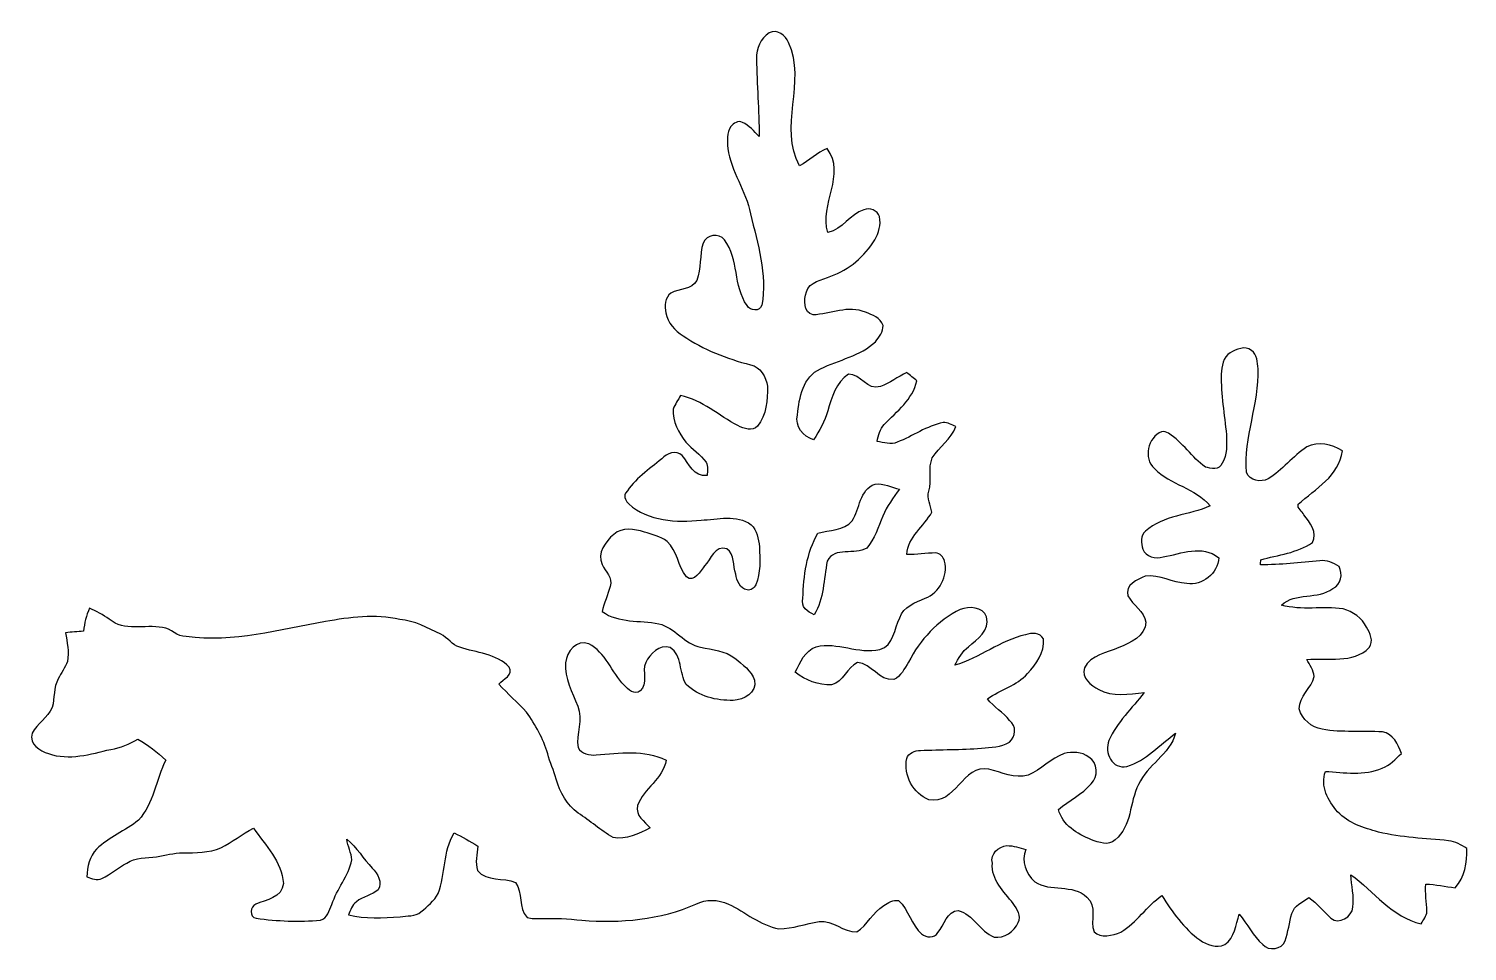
# Model space of a CAD drawing. Header units: centimetres. Extents: x -15.7 to 15.9, y -10 to 10.2.
import ezdxf

# ---------------------------------------------------------------- set-up
doc = ezdxf.new("R2010")
doc.units = ezdxf.units.CM
doc.header["$MEASUREMENT"] = 0
doc.layers.add('Layer 1', color=7, linetype='Continuous')

msp = doc.modelspace()

# ---------------------------------------------------------------- linework, layer by layer
at = {"layer": 'Layer 1', "color": 8}
for points, knots in [([(0.5461, 10.14377), (0.72002, 10.23514), (0.91017, 10.09368), (0.96873, 9.9314), (0.96873, 9.9314), (1.38007, 9.07486), (0.74542, 8.06203), (1.21603, 7.22312), (1.21603, 7.22312), (1.42311, 7.34236), (1.59844, 7.51311), (1.82139, 7.60518), (1.82139, 7.60518), (2.25319, 7.03615), (1.6383, 6.36834), (1.83727, 5.75945), (1.83727, 5.75945), (2.159, 5.83212), (2.32128, 6.16267), (2.62855, 6.25828), (2.62855, 6.25828), (2.75696, 6.32037), (2.93017, 6.2417), (2.97004, 6.10729), (2.97004, 6.10729), (3.01307, 5.93055), (2.94887, 5.7531), (2.8702, 5.59753), (2.8702, 5.59753), (2.63878, 5.24051), (2.30787, 4.93466), (1.89865, 4.79884), (1.89865, 4.79884), (1.71379, 4.71346), (1.43016, 4.68489), (1.3656, 4.45276), (1.3656, 4.45276), (1.30739, 4.28343), (1.29505, 4.00438), (1.51165, 3.94864), (1.51165, 3.94864), (1.89018, 3.96522), (2.28988, 4.16842), (2.66241, 4.00826), (2.66241, 4.00826), (2.80846, 3.94723), (2.99932, 3.88691), (3.04871, 3.71792), (3.04871, 3.71792), (3.05611, 3.5814), (2.95769, 3.46604), (2.88396, 3.36021), (2.88396, 3.36021), (2.55094, 3.04236), (2.07716, 2.96616), (1.67781, 2.76366), (1.67781, 2.76366), (1.28729, 2.60315), (1.20756, 2.12302), (1.16664, 1.75331), (1.16664, 1.75331), (1.11231, 1.49401), (1.29011, 1.28658), (1.52224, 1.20403), (1.52224, 1.20403), (1.65029, 1.40229), (1.76847, 1.60973), (1.83268, 1.83833), (1.83268, 1.83833), (1.91946, 2.13395), (2.01542, 2.4705), (2.29023, 2.64936), (2.29023, 2.64936), (2.56011, 2.65571), (2.69875, 2.27824), (2.99085, 2.37314), (2.99085, 2.37314), (3.19617, 2.44863), (3.37079, 2.58974), (3.56905, 2.68182), (3.56905, 2.68182), (3.62444, 2.63666), (3.73556, 2.54635), (3.79095, 2.50119), (3.79095, 2.50119), (3.70029, 2.08774), (3.35209, 1.83198), (3.07587, 1.54411), (3.07587, 1.54411), (2.97392, 1.44498), (2.95028, 1.29963), (2.91818, 1.16699), (2.91818, 1.16699), (3.06388, 1.14723), (3.22016, 1.09044), (3.36232, 1.15253), (3.36232, 1.15253), (3.7017, 1.28834), (4.0072, 1.50777), (4.3688, 1.58715), (4.3688, 1.58715), (4.46864, 1.58962), (4.55577, 1.52929), (4.64679, 1.49543), (4.64679, 1.49543), (4.53954, 1.22132), (4.28625, 1.05163), (4.13068, 0.81104), (4.13068, 0.81104), (4.03296, 0.57961), (4.12362, 0.31679), (4.05447, 0.07726), (4.05447, 0.07726), (4.00403, -0.07867), (4.09222, -0.23248), (4.1215, -0.38171), (4.1215, -0.38171), (3.95534, -0.70273), (3.58387, -0.92251), (3.57364, -1.3141), (3.57364, -1.3141), (3.78425, -1.31868), (3.99274, -1.2827), (4.20299, -1.28164), (4.20299, -1.28164), (4.2993, -1.28517), (4.37444, -1.37089), (4.39914, -1.45909), (4.39914, -1.45909), (4.48028, -1.78717), (4.28837, -2.15688), (3.97228, -2.27648), (3.97228, -2.27648), (3.75849, -2.36996), (3.49356, -2.45604), (3.41771, -2.70334), (3.41771, -2.70334), (3.29283, -2.94499), (3.28471, -3.3147), (2.9785, -3.40289), (2.9785, -3.40289), (2.50825, -3.50379), (2.04576, -3.22933), (1.57621, -3.33975), (1.57621, -3.33975), (1.33315, -3.43288), (1.22661, -3.683), (1.12113, -3.90102), (1.12113, -3.90102), (1.34514, -4.0834), (1.62842, -4.18853), (1.91946, -4.17618), (1.91946, -4.17618), (2.18123, -4.11656), (2.25354, -3.78495), (2.49061, -3.689), (2.49061, -3.689), (2.79859, -3.70523), (2.95734, -4.10034), (3.28295, -4.05836), (3.28295, -4.05836), (3.4477, -3.99521), (3.51649, -3.81635), (3.60856, -3.67947), (3.60856, -3.67947), (3.85974, -3.19264), (4.2478, -2.76401), (4.74521, -2.52271), (4.74521, -2.52271), (4.93959, -2.44581), (5.23663, -2.46204), (5.32236, -2.68711), (5.32236, -2.68711), (5.40597, -2.97603), (5.11704, -3.17923), (4.9276, -3.3401), (4.9276, -3.3401), (4.78966, -3.44417), (4.70464, -3.59798), (4.62668, -3.74932), (4.62668, -3.74932), (5.16925, -3.58458), (5.62434, -3.2064), (6.17996, -3.07693), (6.17996, -3.07693), (6.31366, -3.03248), (6.49817, -3.02507), (6.57119, -3.17041), (6.57119, -3.17041), (6.60682, -3.46745), (6.40821, -3.72181), (6.22159, -3.92818), (6.22159, -3.92818), (5.99017, -4.20053), (5.62751, -4.28272), (5.34352, -4.48204), (5.34352, -4.48204), (5.47864, -4.66866), (5.68889, -4.78226), (5.83001, -4.96429), (5.83001, -4.96429), (5.9884, -5.07647), (5.96018, -5.32236), (5.82471, -5.43631), (5.82471, -5.43631), (5.63986, -5.54602), (5.41761, -5.55166), (5.21018, -5.57177), (5.21018, -5.57177), (4.76391, -5.60176), (4.31659, -5.60141), (3.87033, -5.61869), (3.87033, -5.61869), (3.7525, -5.62645), (3.60292, -5.66491), (3.57187, -5.79755), (3.57187, -5.79755), (3.48756, -6.15421), (3.71369, -6.5726), (4.05553, -6.70278), (4.05553, -6.70278), (4.63762, -6.82978), (4.79496, -5.92208), (5.37281, -6.02968), (5.37281, -6.02968), (5.65326, -6.09635), (5.9369, -6.24593), (6.23394, -6.16232), (6.23394, -6.16232), (6.52251, -6.04767), (6.73135, -5.79049), (7.02804, -5.6896), (7.02804, -5.6896), (7.20584, -5.64586), (7.41821, -5.64197), (7.56602, -5.76862), (7.56602, -5.76862), (7.77452, -5.88292), (7.78298, -6.19654), (7.62317, -6.35353), (7.62317, -6.35353), (7.41927, -6.58424), (7.13458, -6.7183), (6.90069, -6.91409), (6.90069, -6.91409), (6.98782, -7.26087), (7.31626, -7.45384), (7.62423, -7.5819), (7.62423, -7.5819), (7.79074, -7.63199), (8.00135, -7.73218), (8.14529, -7.58225), (8.14529, -7.58225), (8.52135, -7.28486), (8.45397, -6.75746), (8.66211, -6.36693), (8.66211, -6.36693), (8.84837, -5.92949), (9.35179, -5.71676), (9.47349, -5.24122), (9.47349, -5.24122), (9.12424, -5.48958), (8.83144, -5.84694), (8.40564, -5.96865), (8.40564, -5.96865), (8.08284, -6.04767), (7.90328, -5.66279), (8.01088, -5.40138), (8.01088, -5.40138), (8.18162, -4.99392), (8.52346, -4.69477), (8.78346, -4.34587), (8.78346, -4.34587), (8.45326, -4.37656), (8.08743, -4.45417), (7.78651, -4.27743), (7.78651, -4.27743), (7.61259, -4.19029), (7.40586, -4.02908), (7.47113, -3.80294), (7.47113, -3.80294), (7.61788, -3.52072), (7.96396, -3.4731), (8.22748, -3.35986), (8.22748, -3.35986), (8.4769, -3.25438), (8.80639, -3.11573), (8.82332, -2.80388), (8.82332, -2.80388), (8.78911, -2.56152), (8.53405, -2.4324), (8.42892, -2.22462), (8.42892, -2.22462), (8.35554, -1.98049), (8.63706, -1.86267), (8.80886, -1.78929), (8.80886, -1.78929), (9.12777, -1.74378), (9.40717, -1.94486), (9.72114, -1.95121), (9.72114, -1.95121), (10.05911, -2.01224), (10.40624, -1.72861), (10.42317, -1.3843), (10.42317, -1.3843), (10.05664, -1.08973), (9.60191, -1.29822), (9.20221, -1.36843), (9.20221, -1.36843), (9.03746, -1.4224), (8.81803, -1.36843), (8.75383, -1.19415), (8.75383, -1.19415), (8.71749, -1.06962), (8.70162, -0.89817), (8.81098, -0.80328), (8.81098, -0.80328), (9.2075, -0.44768), (9.76947, -0.45685), (10.2362, -0.24836), (10.2362, -0.24836), (9.91341, 0.15064), (9.35496, 0.20849), (9.00853, 0.5775), (9.00853, 0.5775), (8.75912, 0.79939), (8.86707, 1.25942), (9.16517, 1.38359), (9.16517, 1.38359), (9.21879, 1.40194), (9.27312, 1.37301), (9.32004, 1.34832), (9.32004, 1.34832), (9.63401, 1.15076), (9.82839, 0.81668), (10.13107, 0.60643), (10.13107, 0.60643), (10.24608, 0.57432), (10.4461, 0.52987), (10.49443, 0.68897), (10.49443, 0.68897), (10.62073, 0.87383), (10.59568, 1.10631), (10.59286, 1.31763), (10.59286, 1.31763), (10.54664, 1.75895), (10.46762, 2.19957), (10.47962, 2.64442), (10.47962, 2.64442), (10.48491, 2.81411), (10.51736, 3.01907), (10.67506, 3.1175), (10.67506, 3.1175), (10.80805, 3.1944), (11.00067, 3.28119), (11.14002, 3.16759), (11.14002, 3.16759), (11.26878, 3.08046), (11.27196, 2.90618), (11.28995, 2.76684), (11.28995, 2.76684), (11.31641, 1.99461), (10.9661, 1.25942), (11.03559, 0.48648), (11.03559, 0.48648), (11.10051, 0.29986), (11.34569, 0.26282), (11.50585, 0.34784), (11.50585, 0.34784), (11.82335, 0.53834), (12.05018, 0.84455), (12.35675, 1.04951), (12.35675, 1.04951), (12.60687, 1.18498), (12.90884, 1.10278), (13.13815, 0.96449), (13.13815, 0.96449), (13.0743, 0.4064), (12.54054, 0.13194), (12.17013, -0.21061), (12.17013, -0.21061), (12.13485, -0.30515), (12.26891, -0.36618), (12.29184, -0.44274), (12.29184, -0.44274), (12.41637, -0.6029), (12.60898, -0.84596), (12.47916, -1.04916), (12.47916, -1.04916), (12.14896, -1.28693), (11.72492, -1.31868), (11.34569, -1.43298), (11.34569, -1.43298), (11.34427, -1.46015), (11.3411, -1.51447), (11.33969, -1.54164), (11.33969, -1.54164), (11.77572, -1.53882), (12.20999, -1.4986), (12.6432, -1.45062), (12.6432, -1.45062), (12.79384, -1.43157), (12.94165, -1.49366), (13.06548, -1.57586), (13.06548, -1.57586), (13.14873, -1.74519), (13.11769, -1.97979), (12.92931, -2.06375), (12.92931, -2.06375), (12.60122, -2.31034), (12.10416, -2.13713), (11.80218, -2.42641), (11.80218, -2.42641), (12.23998, -2.55094), (12.70776, -2.44404), (13.15473, -2.50896), (13.15473, -2.50896), (13.37098, -2.56681), (13.56819, -2.70863), (13.6712, -2.91006), (13.6712, -2.91006), (13.74528, -3.03706), (13.83065, -3.22333), (13.73082, -3.35915), (13.73082, -3.35915), (13.37134, -3.72075), (12.81148, -3.57717), (12.35816, -3.62162), (12.35816, -3.62162), (12.41989, -3.74227), (12.51197, -3.85727), (12.52079, -3.99732), (12.52079, -3.99732), (12.45976, -4.25379), (12.18741, -4.42666), (12.19235, -4.70359), (12.19235, -4.70359), (12.24986, -4.94383), (12.46187, -5.10681), (12.69647, -5.15338), (12.69647, -5.15338), (13.13251, -5.23663), (13.57947, -5.17701), (14.01939, -5.21264), (14.01939, -5.21264), (14.2554, -5.24475), (14.3637, -5.49204), (14.43531, -5.68889), (14.43531, -5.68889), (14.30443, -5.80708), (14.18308, -5.94536), (14.0148, -6.01063), (14.0148, -6.01063), (13.61863, -6.17044), (13.18013, -6.11258), (12.76667, -6.07871), (12.76667, -6.07871), (12.65026, -6.40186), (12.82453, -6.72783), (13.03408, -6.96842), (13.03408, -6.96842), (13.27079, -7.21889), (13.60876, -7.3212), (13.92978, -7.41186), (13.92978, -7.41186), (14.43496, -7.53604), (14.95672, -7.54909), (15.47177, -7.60271), (15.47177, -7.60271), (15.62065, -7.61682), (15.75047, -7.6962), (15.87429, -7.77416), (15.87429, -7.77416), (15.88135, -8.07826), (15.8309, -8.40493), (15.615, -8.63459), (15.615, -8.63459), (15.39981, -8.61236), (15.18814, -8.56298), (14.97259, -8.55486), (14.97259, -8.55486), (14.95178, -8.75524), (14.98776, -8.95491), (14.99623, -9.15458), (14.99623, -9.15458), (14.98917, -9.25759), (14.91756, -9.3405), (14.87064, -9.42834), (14.87064, -9.42834), (14.23352, -9.28299), (13.82889, -8.71467), (13.32406, -8.34919), (13.32406, -8.34919), (13.33535, -8.58696), (13.40309, -8.82509), (13.37169, -9.06321), (13.37169, -9.06321), (13.35193, -9.27206), (13.06124, -9.45903), (12.88874, -9.30134), (12.88874, -9.30134), (12.71587, -9.16199), (12.58429, -8.97749), (12.40084, -8.84978), (12.40084, -8.84978), (12.26749, -8.95491), (12.07911, -9.02582), (12.02937, -9.20221), (12.02937, -9.20221), (11.96869, -9.39906), (11.95176, -9.6072), (11.88191, -9.80228), (11.88191, -9.80228), (11.81241, -9.99278), (11.52066, -10.03053), (11.38908, -9.88342), (11.38908, -9.88342), (11.17565, -9.69504), (11.05147, -9.43187), (10.87332, -9.2142), (10.87332, -9.2142), (10.79747, -9.44809), (10.77136, -9.73138), (10.55405, -9.88307), (10.55405, -9.88307), (10.37237, -9.97091), (10.16106, -9.89083), (10.00866, -9.78253), (10.00866, -9.78253), (9.65341, -9.53206), (9.40188, -9.17011), (9.17504, -8.80639), (9.17504, -8.80639), (8.83955, -9.03746), (8.62365, -9.40576), (8.27017, -9.61143), (8.27017, -9.61143), (8.09237, -9.68304), (7.83061, -9.7536), (7.68385, -9.60226), (7.68385, -9.60226), (7.58543, -9.35461), (7.76534, -9.04099), (7.52616, -8.84308), (7.52616, -8.84308), (7.21536, -8.53899), (6.72465, -8.73619), (6.3821, -8.50547), (6.3821, -8.50547), (6.18737, -8.32873), (6.07236, -8.04933), (6.18843, -7.7978), (6.18843, -7.7978), (6.05331, -7.75088), (5.9122, -7.71243), (5.76827, -7.70925), (5.76827, -7.70925), (5.58377, -7.73148), (5.39679, -7.88811), (5.45147, -8.09696), (5.45147, -8.09696), (5.41549, -8.46102), (5.70583, -8.71961), (5.9055, -8.98349), (5.9055, -8.98349), (5.99193, -9.09955), (6.09106, -9.25618), (6.01804, -9.40294), (6.01804, -9.40294), (5.92384, -9.59873), (5.71571, -9.75783), (5.48675, -9.71973), (5.48675, -9.71973), (5.1756, -9.60332), (5.03167, -9.21597), (4.70217, -9.138), (4.70217, -9.138), (4.445, -9.13871), (4.40055, -9.46644), (4.25379, -9.61919), (4.25379, -9.61919), (4.17407, -9.74372), (4.00191, -9.73667), (3.89608, -9.65094), (3.89608, -9.65094), (3.66395, -9.45515), (3.61632, -9.11789), (3.39161, -8.91822), (3.39161, -8.91822), (3.27201, -8.89141), (3.15877, -8.96549), (3.06423, -9.02864), (3.06423, -9.02864), (2.82716, -9.17751), (2.70581, -9.45092), (2.47509, -9.60543), (2.47509, -9.60543), (2.17417, -9.62131), (1.9491, -9.33979), (1.64218, -9.3786), (1.64218, -9.3786), (1.34691, -9.42022), (1.06221, -9.5377), (0.76165, -9.53911), (0.76165, -9.53911), (0.34643, -9.46185), (0.02328, -9.17046), (-0.34854, -8.99301), (-0.34854, -8.99301), (-0.57291, -8.88965), (-0.83891, -8.88577), (-1.06221, -8.99301), (-1.06221, -8.99301), (-1.84538, -9.34332), (-2.72239, -9.41599), (-3.56905, -9.35143), (-3.56905, -9.35143), (-3.86609, -9.31369), (-4.16595, -9.30169), (-4.46476, -9.31369), (-4.46476, -9.31369), (-4.56741, -9.30981), (-4.67395, -9.32709), (-4.77167, -9.28723), (-4.77167, -9.28723), (-4.9784, -9.08438), (-4.84999, -8.73372), (-5.02744, -8.51853), (-5.02744, -8.51853), (-5.2892, -8.40705), (-5.65291, -8.50406), (-5.8607, -8.25923), (-5.8607, -8.25923), (-5.92032, -8.08602), (-5.85999, -7.89623), (-5.85435, -7.71913), (-5.85435, -7.71913), (-6.0265, -7.62071), (-6.19478, -7.51558), (-6.37399, -7.43056), (-6.37399, -7.43056), (-6.62093, -7.83731), (-6.55673, -8.33155), (-6.72359, -8.76371), (-6.72359, -8.76371), (-6.81249, -8.92634), (-6.96242, -9.04557), (-7.10248, -9.16305), (-7.10248, -9.16305), (-7.22418, -9.27911), (-7.41116, -9.24137), (-7.56144, -9.277), (-7.56144, -9.277), (-7.93785, -9.29781), (-8.32556, -9.32427), (-8.69527, -9.23325), (-8.69527, -9.23325), (-8.65082, -9.13059), (-8.61624, -9.01277), (-8.52099, -8.94397), (-8.52099, -8.94397), (-8.37883, -8.82438), (-8.18056, -8.80075), (-8.04016, -8.67939), (-8.04016, -8.67939), (-7.94773, -8.51888), (-8.05004, -8.32026), (-8.17104, -8.20596), (-8.17104, -8.20596), (-8.36824, -8.00347), (-8.50547, -7.74418), (-8.73301, -7.57167), (-8.73301, -7.57167), (-8.70903, -7.72619), (-8.63177, -7.86871), (-8.61836, -8.02499), (-8.61836, -8.02499), (-8.69668, -8.37812), (-8.94821, -8.6614), (-9.05969, -9.00359), (-9.05969, -9.00359), (-9.12107, -9.12389), (-9.15317, -9.31298), (-9.3091, -9.34967), (-9.3091, -9.34967), (-9.78006, -9.39024), (-10.25631, -9.36943), (-10.7248, -9.30769), (-10.7248, -9.30769), (-10.87649, -9.28264), (-10.85815, -9.04275), (-10.72974, -8.9983), (-10.72974, -8.9983), (-10.5089, -8.89564), (-10.14836, -8.85084), (-10.12402, -8.54393), (-10.12402, -8.54393), (-10.154, -8.06097), (-10.51772, -7.70326), (-10.78265, -7.32896), (-10.78265, -7.32896), (-11.03136, -7.45384), (-11.24832, -7.63235), (-11.49562, -7.76041), (-11.49562, -7.76041), (-11.76126, -7.86412), (-12.05018, -7.87471), (-12.33205, -7.86518), (-12.33205, -7.86518), (-12.52855, -7.86447), (-12.71693, -7.93186), (-12.91096, -7.95443), (-12.91096, -7.95443), (-13.12898, -7.98936), (-13.37345, -7.96396), (-13.56642, -8.09307), (-13.56642, -8.09307), (-13.75728, -8.18974), (-13.91497, -8.34143), (-14.10899, -8.43174), (-14.10899, -8.43174), (-14.21871, -8.48572), (-14.33477, -8.4328), (-14.43919, -8.39541), (-14.43919, -8.39541), (-14.42791, -8.17845), (-14.39122, -7.94632), (-14.22682, -7.78651), (-14.22682, -7.78651), (-13.95871, -7.52369), (-13.59641, -7.38893), (-13.30925, -7.15186), (-13.30925, -7.15186), (-12.96705, -6.7878), (-12.92613, -6.26251), (-12.70811, -5.83071), (-12.70811, -5.83071), (-12.89685, -5.65785), (-13.09617, -5.49804), (-13.31807, -5.36998), (-13.31807, -5.36998), (-13.50716, -5.47017), (-13.69907, -5.57283), (-13.91567, -5.59752), (-13.91567, -5.59752), (-14.35841, -5.69736), (-14.83289, -5.84835), (-15.28233, -5.68925), (-15.28233, -5.68925), (-15.47072, -5.62504), (-15.71731, -5.48852), (-15.64252, -5.24263), (-15.64252, -5.24263), (-15.53422, -5.02603), (-15.29856, -4.89797), (-15.2019, -4.67289), (-15.2019, -4.67289), (-15.14757, -4.46581), (-15.17579, -4.23792), (-15.0682, -4.04636), (-15.0682, -4.04636), (-15.00717, -3.91548), (-14.91827, -3.79871), (-14.86747, -3.66395), (-14.86747, -3.66395), (-14.82972, -3.45228), (-14.87382, -3.24097), (-14.90839, -3.03318), (-14.90839, -3.03318), (-14.77716, -3.01801), (-14.64522, -3.00849), (-14.51363, -2.99932), (-14.51363, -2.99932), (-14.49352, -2.8254), (-14.4586, -2.65254), (-14.38134, -2.49449), (-14.38134, -2.49449), (-14.23176, -2.56293), (-14.08783, -2.64372), (-13.94883, -2.73226), (-13.94883, -2.73226), (-13.62463, -3.02084), (-13.16673, -2.84198), (-12.78043, -2.92065), (-12.78043, -2.92065), (-12.58394, -2.92911), (-12.46399, -3.13584), (-12.25762, -3.11397), (-12.25762, -3.11397), (-11.22398, -3.26637), (-10.21045, -2.96545), (-9.20221, -2.7873), (-9.20221, -2.7873), (-8.66599, -2.69593), (-8.10578, -2.6162), (-7.56885, -2.74355), (-7.56885, -2.74355), (-7.24429, -2.76648), (-6.95501, -2.92876), (-6.66821, -3.0674), (-6.66821, -3.0674), (-6.51051, -3.13655), (-6.42056, -3.30659), (-6.25122, -3.35386), (-6.25122, -3.35386), (-5.88469, -3.47345), (-5.44336, -3.49391), (-5.16361, -3.78919), (-5.16361, -3.78919), (-5.05778, -3.9564), (-5.30296, -4.0573), (-5.38903, -4.16207), (-5.38903, -4.16207), (-5.19606, -4.37621), (-4.98228, -4.56953), (-4.78049, -4.77485), (-4.78049, -4.77485), (-4.59281, -5.06201), (-4.41325, -5.35834), (-4.31588, -5.69066), (-4.31588, -5.69066), (-4.28237, -5.8868), (-4.16842, -6.05578), (-4.13456, -6.25158), (-4.13456, -6.25158), (-4.04601, -6.53627), (-3.89996, -6.82202), (-3.64772, -6.99558), (-3.64772, -6.99558), (-3.38702, -7.16633), (-3.1496, -7.37411), (-2.88255, -7.53428), (-2.88255, -7.53428), (-2.5968, -7.58754), (-2.31634, -7.45278), (-2.0701, -7.3219), (-2.0701, -7.3219), (-2.18969, -7.17515), (-2.40136, -7.05661), (-2.34209, -6.83013), (-2.34209, -6.83013), (-2.21615, -6.44948), (-1.77588, -6.24699), (-1.71803, -5.83283), (-1.71803, -5.83283), (-2.19534, -5.59153), (-2.74249, -5.67514), (-3.25226, -5.71853), (-3.25226, -5.71853), (-3.39584, -5.72841), (-3.57964, -5.69877), (-3.6509, -5.55731), (-3.6509, -5.55731), (-3.69852, -5.25709), (-3.53201, -4.93924), (-3.6576, -4.64891), (-3.6576, -4.64891), (-3.77754, -4.33917), (-3.95429, -4.03613), (-3.92853, -3.69111), (-3.92853, -3.69111), (-3.89678, -3.45193), (-3.68053, -3.16512), (-3.41736, -3.27695), (-3.41736, -3.27695), (-3.04447, -3.46146), (-2.91571, -3.90631), (-2.6349, -4.18747), (-2.6349, -4.18747), (-2.5527, -4.27919), (-2.41088, -4.41537), (-2.28565, -4.312), (-2.28565, -4.312), (-2.10679, -4.15996), (-2.25284, -3.88161), (-2.165, -3.68864), (-2.165, -3.68864), (-2.06728, -3.50061), (-1.86796, -3.28542), (-1.63124, -3.3588), (-1.63124, -3.3588), (-1.3529, -3.52743), (-1.43722, -3.92042), (-1.27529, -4.17054), (-1.27529, -4.17054), (-1.00259, -4.43195), (-0.60995, -4.53178), (-0.24024, -4.51908), (-0.24024, -4.51908), (-0.01376, -4.5085), (0.28222, -4.35257), (0.22437, -4.07882), (0.22437, -4.07882), (0.16051, -3.86644), (-0.04516, -3.72921), (-0.20673, -3.59445), (-0.20673, -3.59445), (-0.41945, -3.42371), (-0.70273, -3.40819), (-0.95814, -3.35174), (-0.95814, -3.35174), (-1.3148, -3.2826), (-1.52365, -2.91571), (-1.87748, -2.83739), (-1.87748, -2.83739), (-2.29411, -2.75131), (-2.75449, -2.82893), (-3.12138, -2.56928), (-3.12138, -2.56928), (-3.07763, -2.37913), (-2.99932, -2.20028), (-2.94287, -2.01436), (-2.94287, -2.01436), (-2.88149, -1.82563), (-3.05188, -1.69157), (-3.11785, -1.53635), (-3.11785, -1.53635), (-3.24344, -1.28588), (-3.04694, -1.03046), (-2.86738, -0.87242), (-2.86738, -0.87242), (-2.68076, -0.70556), (-2.41159, -0.75177), (-2.19498, -0.82127), (-2.19498, -0.82127), (-2.02494, -0.87771), (-1.8415, -0.91581), (-1.69651, -1.02658), (-1.69651, -1.02658), (-1.47038, -1.23472), (-1.45697, -1.56951), (-1.27212, -1.80305), (-1.27212, -1.80305), (-1.10173, -1.95509), (-0.95814, -1.66688), (-0.87066, -1.56492), (-0.87066, -1.56492), (-0.73131, -1.41393), (-0.64664, -1.11125), (-0.38029, -1.18886), (-0.38029, -1.18886), (-0.20285, -1.30881), (-0.25224, -1.56704), (-0.18662, -1.74519), (-0.18662, -1.74519), (-0.16122, -1.88701), (-0.10019, -2.06446), (0.06421, -2.0895), (0.06421, -2.0895), (0.14711, -2.11773), (0.21484, -2.04646), (0.25224, -1.9812), (0.25224, -1.9812), (0.36971, -1.71979), (0.33831, -1.42452), (0.33479, -1.14688), (0.33479, -1.14688), (0.3115, -0.97543), (0.28257, -0.78387), (0.15205, -0.65969), (0.15205, -0.65969), (-0.16686, -0.4251), (-0.58808, -0.54293), (-0.94968, -0.56092), (-0.94968, -0.56092), (-1.48696, -0.61242), (-2.11102, -0.5902), (-2.5333, -0.20496), (-2.5333, -0.20496), (-2.59151, -0.14711), (-2.65677, -0.05221), (-2.60632, 0.02928), (-2.60632, 0.02928), (-2.40947, 0.34466), (-2.09056, 0.5521), (-1.81398, 0.79058), (-1.81398, 0.79058), (-1.70286, 0.90029), (-1.49437, 0.99413), (-1.3649, 0.85901), (-1.3649, 0.85901), (-1.20579, 0.67733), (-1.11936, 0.38523), (-0.81245, 0.41734), (-0.81245, 0.41734), (-0.81174, 0.51611), (-0.79128, 0.62265), (-0.83855, 0.71367), (-0.83855, 0.71367), (-0.96061, 0.88441), (-1.14229, 0.99871), (-1.28058, 1.15394), (-1.28058, 1.15394), (-1.44074, 1.36031), (-1.58327, 1.60973), (-1.55928, 1.88101), (-1.55928, 1.88101), (-1.52329, 1.9872), (-1.45133, 2.0768), (-1.39876, 2.17487), (-1.39876, 2.17487), (-0.91758, 2.08527), (-0.56268, 1.72896), (-0.13864, 1.51624), (-0.13864, 1.51624), (-0.00706, 1.45521), (0.17427, 1.37936), (0.29351, 1.50566), (0.29351, 1.50566), (0.48789, 1.74907), (0.51329, 2.08209), (0.50941, 2.3809), (0.50941, 2.3809), (0.48084, 2.58868), (0.35595, 2.80776), (0.13723, 2.85397), (0.13723, 2.85397), (-0.38629, 2.98556), (-0.89817, 3.18523), (-1.34514, 3.49109), (-1.34514, 3.49109), (-1.52506, 3.60362), (-1.67922, 3.78143), (-1.72403, 3.99239), (-1.72403, 3.99239), (-1.75225, 4.13879), (-1.74272, 4.33282), (-1.61114, 4.43018), (-1.61114, 4.43018), (-1.42663, 4.52931), (-1.15817, 4.49756), (-1.0414, 4.70676), (-1.0414, 4.70676), (-0.94474, 4.96993), (-0.9839, 5.26097), (-0.90346, 5.52838), (-0.90346, 5.52838), (-0.83397, 5.71253), (-0.55104, 5.76368), (-0.43709, 5.59506), (-0.43709, 5.59506), (-0.11148, 5.1756), (-0.24448, 4.58047), (0.06103, 4.15325), (0.06103, 4.15325), (0.13335, 4.03966), (0.33584, 4.01285), (0.38523, 4.16101), (0.38523, 4.16101), (0.51541, 4.83623), (0.28822, 5.51462), (0.1397, 6.16903), (0.1397, 6.16903), (0.0381, 6.67279), (-0.28822, 7.09718), (-0.36407, 7.6073), (-0.36407, 7.6073), (-0.3683, 7.7657), (-0.39617, 7.95408), (-0.29281, 8.08919), (-0.29281, 8.08919), (-0.23424, 8.15904), (-0.13406, 8.22784), (-0.04163, 8.17951), (-0.04163, 8.17951), (0.10971, 8.11459), (0.20955, 7.97666), (0.33055, 7.87082), (0.33055, 7.87082), (0.32526, 8.44021), (0.2734, 9.00853), (0.27093, 9.57792), (0.27093, 9.57792), (0.2607, 9.79241), (0.35701, 10.03124), (0.5461, 10.14377), (0.5461, 10.14377), (0.5461, 10.14377), (0.5461, 10.14377), (0.5461, 10.14377)], [0, 0, 0, 0, 0.00369004, 0.00369004, 0.00369004, 0.00369004, 0.00738007, 0.00738007, 0.00738007, 0.00738007, 0.01107011, 0.01107011, 0.01107011, 0.01107011, 0.01476015, 0.01476015, 0.01476015, 0.01476015, 0.01845018, 0.01845018, 0.01845018, 0.01845018, 0.02214022, 0.02214022, 0.02214022, 0.02214022, 0.02583026, 0.02583026, 0.02583026, 0.02583026, 0.0295203, 0.0295203, 0.0295203, 0.0295203, 0.03321033, 0.03321033, 0.03321033, 0.03321033, 0.03690037, 0.03690037, 0.03690037, 0.03690037, 0.04059041, 0.04059041, 0.04059041, 0.04059041, 0.04428044, 0.04428044, 0.04428044, 0.04428044, 0.04797048, 0.04797048, 0.04797048, 0.04797048, 0.05166052, 0.05166052, 0.05166052, 0.05166052, 0.05535055, 0.05535055, 0.05535055, 0.05535055, 0.05904059, 0.05904059, 0.05904059, 0.05904059, 0.06273063, 0.06273063, 0.06273063, 0.06273063, 0.06642066, 0.06642066, 0.06642066, 0.06642066, 0.0701107, 0.0701107, 0.0701107, 0.0701107, 0.07380074, 0.07380074, 0.07380074, 0.07380074, 0.07749077, 0.07749077, 0.07749077, 0.07749077, 0.08118081, 0.08118081, 0.08118081, 0.08118081, 0.08487085, 0.08487085, 0.08487085, 0.08487085, 0.08856089, 0.08856089, 0.08856089, 0.08856089, 0.09225092, 0.09225092, 0.09225092, 0.09225092, 0.09594096, 0.09594096, 0.09594096, 0.09594096, 0.099631, 0.099631, 0.099631, 0.099631, 0.10332103, 0.10332103, 0.10332103, 0.10332103, 0.10701107, 0.10701107, 0.10701107, 0.10701107, 0.11070111, 0.11070111, 0.11070111, 0.11070111, 0.11439114, 0.11439114, 0.11439114, 0.11439114, 0.11808118, 0.11808118, 0.11808118, 0.11808118, 0.12177122, 0.12177122, 0.12177122, 0.12177122, 0.12546125, 0.12546125, 0.12546125, 0.12546125, 0.12915129, 0.12915129, 0.12915129, 0.12915129, 0.13284133, 0.13284133, 0.13284133, 0.13284133, 0.13653137, 0.13653137, 0.13653137, 0.13653137, 0.1402214, 0.1402214, 0.1402214, 0.1402214, 0.14391144, 0.14391144, 0.14391144, 0.14391144, 0.14760148, 0.14760148, 0.14760148, 0.14760148, 0.15129151, 0.15129151, 0.15129151, 0.15129151, 0.15498155, 0.15498155, 0.15498155, 0.15498155, 0.15867159, 0.15867159, 0.15867159, 0.15867159, 0.16236162, 0.16236162, 0.16236162, 0.16236162, 0.16605166, 0.16605166, 0.16605166, 0.16605166, 0.1697417, 0.1697417, 0.1697417, 0.1697417, 0.17343173, 0.17343173, 0.17343173, 0.17343173, 0.17712177, 0.17712177, 0.17712177, 0.17712177, 0.18081181, 0.18081181, 0.18081181, 0.18081181, 0.18450185, 0.18450185, 0.18450185, 0.18450185, 0.18819188, 0.18819188, 0.18819188, 0.18819188, 0.19188192, 0.19188192, 0.19188192, 0.19188192, 0.19557196, 0.19557196, 0.19557196, 0.19557196, 0.19926199, 0.19926199, 0.19926199, 0.19926199, 0.20295203, 0.20295203, 0.20295203, 0.20295203, 0.20664207, 0.20664207, 0.20664207, 0.20664207, 0.2103321, 0.2103321, 0.2103321, 0.2103321, 0.21402214, 0.21402214, 0.21402214, 0.21402214, 0.21771218, 0.21771218, 0.21771218, 0.21771218, 0.22140221, 0.22140221, 0.22140221, 0.22140221, 0.22509225, 0.22509225, 0.22509225, 0.22509225, 0.22878229, 0.22878229, 0.22878229, 0.22878229, 0.23247232, 0.23247232, 0.23247232, 0.23247232, 0.23616236, 0.23616236, 0.23616236, 0.23616236, 0.2398524, 0.2398524, 0.2398524, 0.2398524, 0.24354244, 0.24354244, 0.24354244, 0.24354244, 0.24723247, 0.24723247, 0.24723247, 0.24723247, 0.25092251, 0.25092251, 0.25092251, 0.25092251, 0.25461255, 0.25461255, 0.25461255, 0.25461255, 0.25830258, 0.25830258, 0.25830258, 0.25830258, 0.26199262, 0.26199262, 0.26199262, 0.26199262, 0.26568266, 0.26568266, 0.26568266, 0.26568266, 0.26937269, 0.26937269, 0.26937269, 0.26937269, 0.27306273, 0.27306273, 0.27306273, 0.27306273, 0.27675277, 0.27675277, 0.27675277, 0.27675277, 0.2804428, 0.2804428, 0.2804428, 0.2804428, 0.28413284, 0.28413284, 0.28413284, 0.28413284, 0.28782288, 0.28782288, 0.28782288, 0.28782288, 0.29151292, 0.29151292, 0.29151292, 0.29151292, 0.29520295, 0.29520295, 0.29520295, 0.29520295, 0.29889299, 0.29889299, 0.29889299, 0.29889299, 0.30258303, 0.30258303, 0.30258303, 0.30258303, 0.30627306, 0.30627306, 0.30627306, 0.30627306, 0.3099631, 0.3099631, 0.3099631, 0.3099631, 0.31365314, 0.31365314, 0.31365314, 0.31365314, 0.31734317, 0.31734317, 0.31734317, 0.31734317, 0.32103321, 0.32103321, 0.32103321, 0.32103321, 0.32472325, 0.32472325, 0.32472325, 0.32472325, 0.32841328, 0.32841328, 0.32841328, 0.32841328, 0.33210332, 0.33210332, 0.33210332, 0.33210332, 0.33579336, 0.33579336, 0.33579336, 0.33579336, 0.33948339, 0.33948339, 0.33948339, 0.33948339, 0.34317343, 0.34317343, 0.34317343, 0.34317343, 0.34686347, 0.34686347, 0.34686347, 0.34686347, 0.35055351, 0.35055351, 0.35055351, 0.35055351, 0.35424354, 0.35424354, 0.35424354, 0.35424354, 0.35793358, 0.35793358, 0.35793358, 0.35793358, 0.36162362, 0.36162362, 0.36162362, 0.36162362, 0.36531365, 0.36531365, 0.36531365, 0.36531365, 0.36900369, 0.36900369, 0.36900369, 0.36900369, 0.37269373, 0.37269373, 0.37269373, 0.37269373, 0.37638376, 0.37638376, 0.37638376, 0.37638376, 0.3800738, 0.3800738, 0.3800738, 0.3800738, 0.38376384, 0.38376384, 0.38376384, 0.38376384, 0.38745387, 0.38745387, 0.38745387, 0.38745387, 0.39114391, 0.39114391, 0.39114391, 0.39114391, 0.39483395, 0.39483395, 0.39483395, 0.39483395, 0.39852399, 0.39852399, 0.39852399, 0.39852399, 0.40221402, 0.40221402, 0.40221402, 0.40221402, 0.40590406, 0.40590406, 0.40590406, 0.40590406, 0.4095941, 0.4095941, 0.4095941, 0.4095941, 0.41328413, 0.41328413, 0.41328413, 0.41328413, 0.41697417, 0.41697417, 0.41697417, 0.41697417, 0.42066421, 0.42066421, 0.42066421, 0.42066421, 0.42435424, 0.42435424, 0.42435424, 0.42435424, 0.42804428, 0.42804428, 0.42804428, 0.42804428, 0.43173432, 0.43173432, 0.43173432, 0.43173432, 0.43542435, 0.43542435, 0.43542435, 0.43542435, 0.43911439, 0.43911439, 0.43911439, 0.43911439, 0.44280443, 0.44280443, 0.44280443, 0.44280443, 0.44649446, 0.44649446, 0.44649446, 0.44649446, 0.4501845, 0.4501845, 0.4501845, 0.4501845, 0.45387454, 0.45387454, 0.45387454, 0.45387454, 0.45756458, 0.45756458, 0.45756458, 0.45756458, 0.46125461, 0.46125461, 0.46125461, 0.46125461, 0.46494465, 0.46494465, 0.46494465, 0.46494465, 0.46863469, 0.46863469, 0.46863469, 0.46863469, 0.47232472, 0.47232472, 0.47232472, 0.47232472, 0.47601476, 0.47601476, 0.47601476, 0.47601476, 0.4797048, 0.4797048, 0.4797048, 0.4797048, 0.48339483, 0.48339483, 0.48339483, 0.48339483, 0.48708487, 0.48708487, 0.48708487, 0.48708487, 0.49077491, 0.49077491, 0.49077491, 0.49077491, 0.49446494, 0.49446494, 0.49446494, 0.49446494, 0.49815498, 0.49815498, 0.49815498, 0.49815498, 0.50184502, 0.50184502, 0.50184502, 0.50184502, 0.50553506, 0.50553506, 0.50553506, 0.50553506, 0.50922509, 0.50922509, 0.50922509, 0.50922509, 0.51291513, 0.51291513, 0.51291513, 0.51291513, 0.51660517, 0.51660517, 0.51660517, 0.51660517, 0.5202952, 0.5202952, 0.5202952, 0.5202952, 0.52398524, 0.52398524, 0.52398524, 0.52398524, 0.52767528, 0.52767528, 0.52767528, 0.52767528, 0.53136531, 0.53136531, 0.53136531, 0.53136531, 0.53505535, 0.53505535, 0.53505535, 0.53505535, 0.53874539, 0.53874539, 0.53874539, 0.53874539, 0.54243542, 0.54243542, 0.54243542, 0.54243542, 0.54612546, 0.54612546, 0.54612546, 0.54612546, 0.5498155, 0.5498155, 0.5498155, 0.5498155, 0.55350554, 0.55350554, 0.55350554, 0.55350554, 0.55719557, 0.55719557, 0.55719557, 0.55719557, 0.56088561, 0.56088561, 0.56088561, 0.56088561, 0.56457565, 0.56457565, 0.56457565, 0.56457565, 0.56826568, 0.56826568, 0.56826568, 0.56826568, 0.57195572, 0.57195572, 0.57195572, 0.57195572, 0.57564576, 0.57564576, 0.57564576, 0.57564576, 0.57933579, 0.57933579, 0.57933579, 0.57933579, 0.58302583, 0.58302583, 0.58302583, 0.58302583, 0.58671587, 0.58671587, 0.58671587, 0.58671587, 0.5904059, 0.5904059, 0.5904059, 0.5904059, 0.59409594, 0.59409594, 0.59409594, 0.59409594, 0.59778598, 0.59778598, 0.59778598, 0.59778598, 0.60147601, 0.60147601, 0.60147601, 0.60147601, 0.60516605, 0.60516605, 0.60516605, 0.60516605, 0.60885609, 0.60885609, 0.60885609, 0.60885609, 0.61254613, 0.61254613, 0.61254613, 0.61254613, 0.61623616, 0.61623616, 0.61623616, 0.61623616, 0.6199262, 0.6199262, 0.6199262, 0.6199262, 0.62361624, 0.62361624, 0.62361624, 0.62361624, 0.62730627, 0.62730627, 0.62730627, 0.62730627, 0.63099631, 0.63099631, 0.63099631, 0.63099631, 0.63468635, 0.63468635, 0.63468635, 0.63468635, 0.63837638, 0.63837638, 0.63837638, 0.63837638, 0.64206642, 0.64206642, 0.64206642, 0.64206642, 0.64575646, 0.64575646, 0.64575646, 0.64575646, 0.64944649, 0.64944649, 0.64944649, 0.64944649, 0.65313653, 0.65313653, 0.65313653, 0.65313653, 0.65682657, 0.65682657, 0.65682657, 0.65682657, 0.66051661, 0.66051661, 0.66051661, 0.66051661, 0.66420664, 0.66420664, 0.66420664, 0.66420664, 0.66789668, 0.66789668, 0.66789668, 0.66789668, 0.67158672, 0.67158672, 0.67158672, 0.67158672, 0.67527675, 0.67527675, 0.67527675, 0.67527675, 0.67896679, 0.67896679, 0.67896679, 0.67896679, 0.68265683, 0.68265683, 0.68265683, 0.68265683, 0.68634686, 0.68634686, 0.68634686, 0.68634686, 0.6900369, 0.6900369, 0.6900369, 0.6900369, 0.69372694, 0.69372694, 0.69372694, 0.69372694, 0.69741697, 0.69741697, 0.69741697, 0.69741697, 0.70110701, 0.70110701, 0.70110701, 0.70110701, 0.70479705, 0.70479705, 0.70479705, 0.70479705, 0.70848708, 0.70848708, 0.70848708, 0.70848708, 0.71217712, 0.71217712, 0.71217712, 0.71217712, 0.71586716, 0.71586716, 0.71586716, 0.71586716, 0.7195572, 0.7195572, 0.7195572, 0.7195572, 0.72324723, 0.72324723, 0.72324723, 0.72324723, 0.72693727, 0.72693727, 0.72693727, 0.72693727, 0.73062731, 0.73062731, 0.73062731, 0.73062731, 0.73431734, 0.73431734, 0.73431734, 0.73431734, 0.73800738, 0.73800738, 0.73800738, 0.73800738, 0.74169742, 0.74169742, 0.74169742, 0.74169742, 0.74538745, 0.74538745, 0.74538745, 0.74538745, 0.74907749, 0.74907749, 0.74907749, 0.74907749, 0.75276753, 0.75276753, 0.75276753, 0.75276753, 0.75645756, 0.75645756, 0.75645756, 0.75645756, 0.7601476, 0.7601476, 0.7601476, 0.7601476, 0.76383764, 0.76383764, 0.76383764, 0.76383764, 0.76752768, 0.76752768, 0.76752768, 0.76752768, 0.77121771, 0.77121771, 0.77121771, 0.77121771, 0.77490775, 0.77490775, 0.77490775, 0.77490775, 0.77859779, 0.77859779, 0.77859779, 0.77859779, 0.78228782, 0.78228782, 0.78228782, 0.78228782, 0.78597786, 0.78597786, 0.78597786, 0.78597786, 0.7896679, 0.7896679, 0.7896679, 0.7896679, 0.79335793, 0.79335793, 0.79335793, 0.79335793, 0.79704797, 0.79704797, 0.79704797, 0.79704797, 0.80073801, 0.80073801, 0.80073801, 0.80073801, 0.80442804, 0.80442804, 0.80442804, 0.80442804, 0.80811808, 0.80811808, 0.80811808, 0.80811808, 0.81180812, 0.81180812, 0.81180812, 0.81180812, 0.81549815, 0.81549815, 0.81549815, 0.81549815, 0.81918819, 0.81918819, 0.81918819, 0.81918819, 0.82287823, 0.82287823, 0.82287823, 0.82287823, 0.82656827, 0.82656827, 0.82656827, 0.82656827, 0.8302583, 0.8302583, 0.8302583, 0.8302583, 0.83394834, 0.83394834, 0.83394834, 0.83394834, 0.83763838, 0.83763838, 0.83763838, 0.83763838, 0.84132841, 0.84132841, 0.84132841, 0.84132841, 0.84501845, 0.84501845, 0.84501845, 0.84501845, 0.84870849, 0.84870849, 0.84870849, 0.84870849, 0.85239852, 0.85239852, 0.85239852, 0.85239852, 0.85608856, 0.85608856, 0.85608856, 0.85608856, 0.8597786, 0.8597786, 0.8597786, 0.8597786, 0.86346863, 0.86346863, 0.86346863, 0.86346863, 0.86715867, 0.86715867, 0.86715867, 0.86715867, 0.87084871, 0.87084871, 0.87084871, 0.87084871, 0.87453875, 0.87453875, 0.87453875, 0.87453875, 0.87822878, 0.87822878, 0.87822878, 0.87822878, 0.88191882, 0.88191882, 0.88191882, 0.88191882, 0.88560886, 0.88560886, 0.88560886, 0.88560886, 0.88929889, 0.88929889, 0.88929889, 0.88929889, 0.89298893, 0.89298893, 0.89298893, 0.89298893, 0.89667897, 0.89667897, 0.89667897, 0.89667897, 0.900369, 0.900369, 0.900369, 0.900369, 0.90405904, 0.90405904, 0.90405904, 0.90405904, 0.90774908, 0.90774908, 0.90774908, 0.90774908, 0.91143911, 0.91143911, 0.91143911, 0.91143911, 0.91512915, 0.91512915, 0.91512915, 0.91512915, 0.91881919, 0.91881919, 0.91881919, 0.91881919, 0.92250923, 0.92250923, 0.92250923, 0.92250923, 0.92619926, 0.92619926, 0.92619926, 0.92619926, 0.9298893, 0.9298893, 0.9298893, 0.9298893, 0.93357934, 0.93357934, 0.93357934, 0.93357934, 0.93726937, 0.93726937, 0.93726937, 0.93726937, 0.94095941, 0.94095941, 0.94095941, 0.94095941, 0.94464945, 0.94464945, 0.94464945, 0.94464945, 0.94833948, 0.94833948, 0.94833948, 0.94833948, 0.95202952, 0.95202952, 0.95202952, 0.95202952, 0.95571956, 0.95571956, 0.95571956, 0.95571956, 0.95940959, 0.95940959, 0.95940959, 0.95940959, 0.96309963, 0.96309963, 0.96309963, 0.96309963, 0.96678967, 0.96678967, 0.96678967, 0.96678967, 0.9704797, 0.9704797, 0.9704797, 0.9704797, 0.97416974, 0.97416974, 0.97416974, 0.97416974, 0.97785978, 0.97785978, 0.97785978, 0.97785978, 0.98154982, 0.98154982, 0.98154982, 0.98154982, 0.98523985, 0.98523985, 0.98523985, 0.98523985, 0.98892989, 0.98892989, 0.98892989, 0.98892989, 0.99261993, 0.99261993, 0.99261993, 0.99261993, 1, 1, 1, 1]), ([(2.87232, 0.23213), (2.52942, 0.10548), (2.53929, -0.30798), (2.37102, -0.57362), (2.37102, -0.57362), (2.18969, -0.79728), (1.86619, -0.77611), (1.61643, -0.84349), (1.61643, -0.84349), (1.36948, -1.27106), (1.30104, -1.78894), (1.2894, -2.27506), (1.2894, -2.27506), (1.23084, -2.46486), (1.39347, -2.57669), (1.53635, -2.63878), (1.53635, -2.63878), (1.7526, -2.28247), (1.74696, -1.85808), (1.81998, -1.46262), (1.81998, -1.46262), (1.98543, -1.12783), (2.42605, -1.34303), (2.68958, -1.17263), (2.68958, -1.17263), (2.86279, -0.97049), (2.94816, -0.71438), (3.04624, -0.47166), (3.04624, -0.47166), (3.13161, -0.25294), (3.27589, -0.06491), (3.41277, 0.12312), (3.41277, 0.12312), (3.23497, 0.15734), (3.05717, 0.25823), (2.87232, 0.23213)], [0, 0, 0, 0, 0.1, 0.1, 0.1, 0.1, 0.2, 0.2, 0.2, 0.2, 0.3, 0.3, 0.3, 0.3, 0.4, 0.4, 0.4, 0.4, 0.5, 0.5, 0.5, 0.5, 0.6, 0.6, 0.6, 0.6, 0.7, 0.7, 0.7, 0.7, 0.8, 0.8, 0.8, 0.8, 1, 1, 1, 1])]:
    msp.add_open_spline(points, degree=3, knots=knots, dxfattribs=at)

doc.saveas('drawing.dxf')
